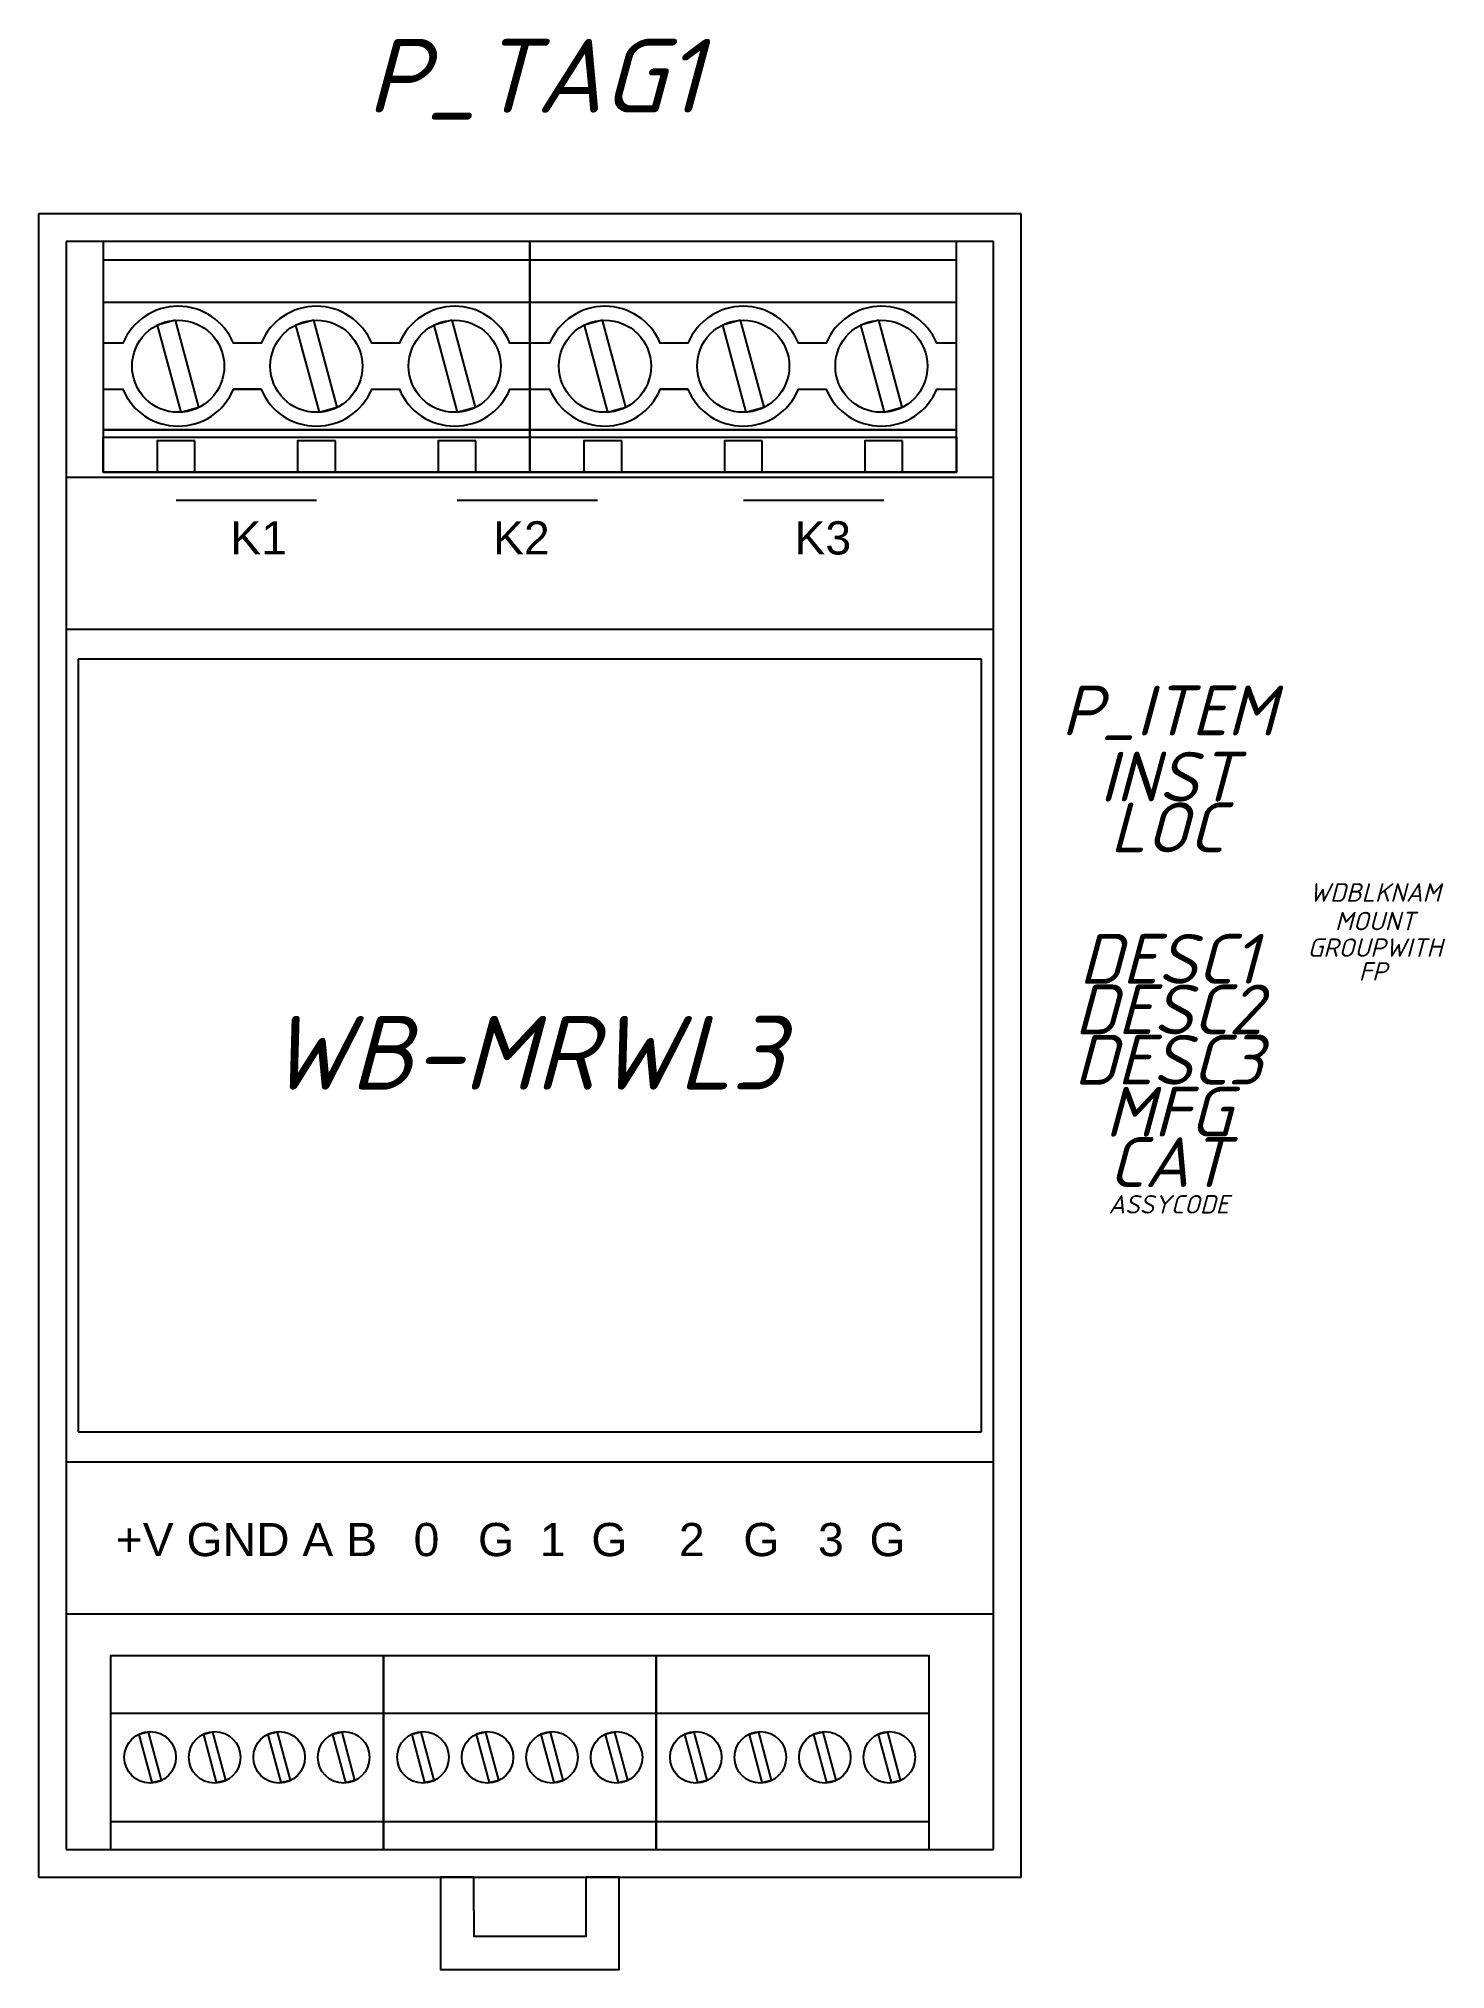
# Model space of a CAD drawing. Header units: millimetres. Extents: x 0 to 76, y -28 to 77.
import ezdxf
from ezdxf.enums import TextEntityAlignment as Align

# ---------------------------------------------------------------- set-up
doc = ezdxf.new("R2010")
doc.units = ezdxf.units.MM
doc.header["$LTSCALE"] = 6
doc.layers.add('Винты', color=8, linetype='Continuous')
doc.layers.add('Клеммники', color=125, linetype='Continuous')
doc.styles.add('WD_IEC', font='isocpeui.ttf', dxfattribs={"height": 2.5})
doc.styles.add('Подписи к клеммникам', font='arial.ttf', dxfattribs={"height": 1.8})

# ---------------------------------------------------------------- blocks, each defined once
blk = doc.blocks.new('*U2')
at = {"layer": 'Винты'}
blk.add_lwpolyline([(0.14, -2.49), (1.13, -2.23), (-0.14, 2.49), (-1.13, 2.23)], close=True, dxfattribs=at)
blk.add_circle((0, 0), 2.5, dxfattribs=at)
blk = doc.blocks.new('*U3')
at = {"layer": 'Клеммники', "color": 0, "linetype": 'ByBlock', "lineweight": -2, "transparency": 16777216}
for p in [(0, 0), (7.5, 0), (15, 0)]:
    blk.add_blockref('*U2', p, dxfattribs=at)
blk = doc.blocks.new('*U0')
at = {"layer": 'Винты'}
blk.add_lwpolyline([(0.09, -1.37), (0.61, -1.24), (-0.09, 1.37), (-0.61, 1.24)], close=True, dxfattribs=at)
blk.add_circle((0, 0), 1.4, dxfattribs=at)
blk = doc.blocks.new('*U1')
at = {"layer": 'Клеммники', "color": 0, "linetype": 'ByBlock', "lineweight": -2, "transparency": 16777216}
for p in [(0, 0), (3.5, 0), (7, 0), (10.5, 0)]:
    blk.add_blockref('*U0', p, dxfattribs=at)

msp = doc.modelspace()

# ---------------------------------------------------------------- linework, layer by layer
for p, q in [((53.3, 67.67), (0, 67.67)), ((0, 67.67), (0, -22.53)), ((53.3, -22.53), (53.3, 67.67)), ((51.8, 66.17), (1.5, 66.17)), ((1.5, 66.17), (1.5, -21.03)), ((51.8, -21.03), (51.8, 66.17)), ((12.07, 60.66), (10.57, 60.66)), ((35.22, 60.66), (33.72, 60.66)), ((12.07, 58.16), (10.57, 58.16)), ((35.22, 58.16), (33.72, 58.16)), ((51.8, 53.38), (1.5, 53.38)), ((53.3, -8.24), (53.3, 53.38)), ((7.46, 52.15), (15.08, 52.15)), ((22.7, 52.15), (30.32, 52.15)), ((38.23, 52.15), (45.85, 52.15)), ((51.8, 45.14), (1.5, 45.14)), ((51.15, 43.52), (2.15, 43.52)), ((2.15, 43.52), (2.15, 1.62)), ((51.15, 1.62), (51.15, 43.52)), ((2.15, 1.62), (51.15, 1.62)), ((1.5, 0), (51.8, 0)), ((53.3, 0), (53.3, 0)), ((1.5, -8.24), (51.8, -8.24)), ((3.9, -10.53), (3.9, -10.53)), ((18.7, -10.53), (18.7, -10.53)), ((33.5, -10.53), (33.5, -10.53)), ((1.5, -21.03), (51.8, -21.03)), ((0, -22.53), (53.3, -22.53)), ((23.6, -24.33), (23.6, -22.53)), ((29.7, -24.33), (29.7, -22.53))]:
    msp.add_line(p, q)
for points in [[(26.65, 66.17), (3.5, 66.17), (3.5, 53.67), (26.65, 53.67)], [(26.65, 66.17), (3.5, 66.17), (3.5, 65.17), (26.65, 65.17)], [(49.8, 66.17), (26.65, 66.17), (26.65, 53.67), (49.8, 53.67)], [(49.8, 66.17), (26.65, 66.17), (26.65, 65.17), (49.8, 65.17)], [(26.65, 62.86), (3.5, 62.86), (3.5, 55.96), (26.65, 55.96)], [(49.8, 62.86), (26.65, 62.86), (26.65, 55.96), (49.8, 55.96)], [(26.65, 55.96), (3.5, 55.96), (3.5, 53.67), (26.65, 53.67)], [(26.65, 53.67), (3.5, 53.67), (3.5, 55.57), (26.65, 55.57)], [(49.8, 55.96), (26.65, 55.96), (26.65, 53.67), (49.8, 53.67)], [(49.8, 53.67), (26.65, 53.67), (26.65, 55.57), (49.8, 55.57)], [(8.48, 55.37), (6.43, 55.37), (6.43, 53.67), (8.48, 53.67)], [(16.1, 55.37), (14.05, 55.37), (14.05, 53.67), (16.1, 53.67)], [(23.72, 55.37), (21.67, 55.37), (21.67, 53.67), (23.72, 53.67)], [(31.63, 55.37), (29.58, 55.37), (29.58, 53.67), (31.63, 53.67)], [(39.25, 55.37), (37.2, 55.37), (37.2, 53.67), (39.25, 53.67)], [(46.87, 55.37), (44.82, 55.37), (44.82, 53.67), (46.87, 53.67)], [(3.9, -21.03), (18.7, -21.03), (18.7, -10.53), (3.9, -10.53)], [(3.9, -13.63), (18.7, -13.63), (18.7, -10.53), (3.9, -10.53)], [(18.7, -21.03), (33.5, -21.03), (33.5, -10.53), (18.7, -10.53)], [(18.7, -13.63), (33.5, -13.63), (33.5, -10.53), (18.7, -10.53)], [(33.5, -21.03), (48.3, -21.03), (48.3, -10.53), (33.5, -10.53)], [(33.5, -13.63), (48.3, -13.63), (48.3, -10.53), (33.5, -10.53)], [(3.9, -21.03), (18.7, -21.03), (18.7, -19.53), (3.9, -19.53)], [(18.7, -21.03), (33.5, -21.03), (33.5, -19.53), (18.7, -19.53)], [(33.5, -21.03), (48.3, -21.03), (48.3, -19.53), (33.5, -19.53)]]:
    msp.add_lwpolyline(points, close=True)
for points in [[(26.65, 60.66), (25.57, 60.66, 0.666667), (19.57, 60.66), (18.07, 60.66, 0.666667), (12.07, 60.66), (10.57, 60.66, 0.666667), (4.57, 60.66), (3.5, 60.66)], [(49.8, 60.66), (48.72, 60.66, 0.666667), (42.72, 60.66), (41.22, 60.66, 0.666667), (35.22, 60.66), (33.72, 60.66, 0.666667), (27.72, 60.66), (26.65, 60.66)], [(3.5, 58.16), (4.57, 58.16, 0.666667), (10.57, 58.16), (12.07, 58.16, 0.666667), (18.07, 58.16), (19.57, 58.16, 0.666667), (25.57, 58.16), (26.65, 58.16)], [(26.65, 58.16), (27.72, 58.16, 0.666667), (33.72, 58.16), (35.22, 58.16, 0.666667), (41.22, 58.16), (42.72, 58.16, 0.666667), (48.72, 58.16), (49.8, 58.16)]]:
    msp.add_lwpolyline(points, format="xyb")
for points in [[(0, 45.14), (0, 45.14), (0, 0)], [(23.6, -22.53), (21.8, -22.53), (21.8, -27.53), (31.5, -27.53), (31.5, -22.53), (29.7, -22.53)], [(23.6, -24.33), (23.6, -25.73), (29.7, -25.73), (29.7, -24.33)]]:
    msp.add_lwpolyline(points)

# ---------------------------------------------------------------- block references
at = {"rotation": 180}
for p in [(22.57, 59.41), (45.72, 59.41)]:
    msp.add_blockref('*U3', p, dxfattribs=at)
for p in [(6.05, -16.03), (20.85, -16.03), (35.65, -16.03)]:
    msp.add_blockref('*U1', p)

# ---------------------------------------------------------------- texts
at = {"style": 'Подписи к клеммникам'}
for s, p in [('        K1                K2                   K3', (4.81, 49.2)), ('+V GND A B', (4.18, -5.12)), ('0   G  1  G    2   G   3  G', (20.34, -5.12))]:
    msp.add_text(s, height=1.8, dxfattribs=at).set_placement(p)
at = {"insert": (12.43, 24.18), "char_height": 4, "attachment_point": 1, "style": 'WD_IEC'}
msp.add_mtext_dynamic_manual_height_columns('WB-MRWL3', width=41.2943, gutter_width=12.5, heights=[0], dxfattribs=at)
at = {"style": 'WD_IEC'}
for tag, height, p in [('P_TAG1', 4, (26.89, 73.16)), ('DESC1', 2.7, (61.29, 25.92)), ('DESC2', 2.7, (61.29, 23.18)), ('DESC3', 2.7, (61.29, 20.45))]:
    msp.add_attdef(tag, text='', height=height, dxfattribs=at).set_placement(p, align=Align.CENTER)
for tag, text, height, flags, p in [('P_ITEM', '', 2.7, 1, (61.29, 39.39)), ('INST', '', 2.7, 1, (61.29, 35.8)), ('LOC', '', 2.7, 1, (61.22, 33.05)), ('WDBLKNAM', 'AM', 1, 1, (72.49, 30.37)), ('MOUNT', '', 1, 1, (72.49, 28.82)), ('GROUPWITH', '', 1, 1, (72.49, 27.38)), ('FP', '', 1, 1, (72.38, 26.09)), ('MFG', '', 2.7, 1, (61.29, 17.63)), ('CAT', '', 2.7, 1, (61.29, 14.9)), ('ASSYCODE', '', 1, 9, (61.3, 13.46))]:
    msp.add_attdef(tag, text=text, height=height, dxfattribs=dict(at, flags=flags)).set_placement(p, align=Align.CENTER)

doc.saveas('drawing.dxf')
